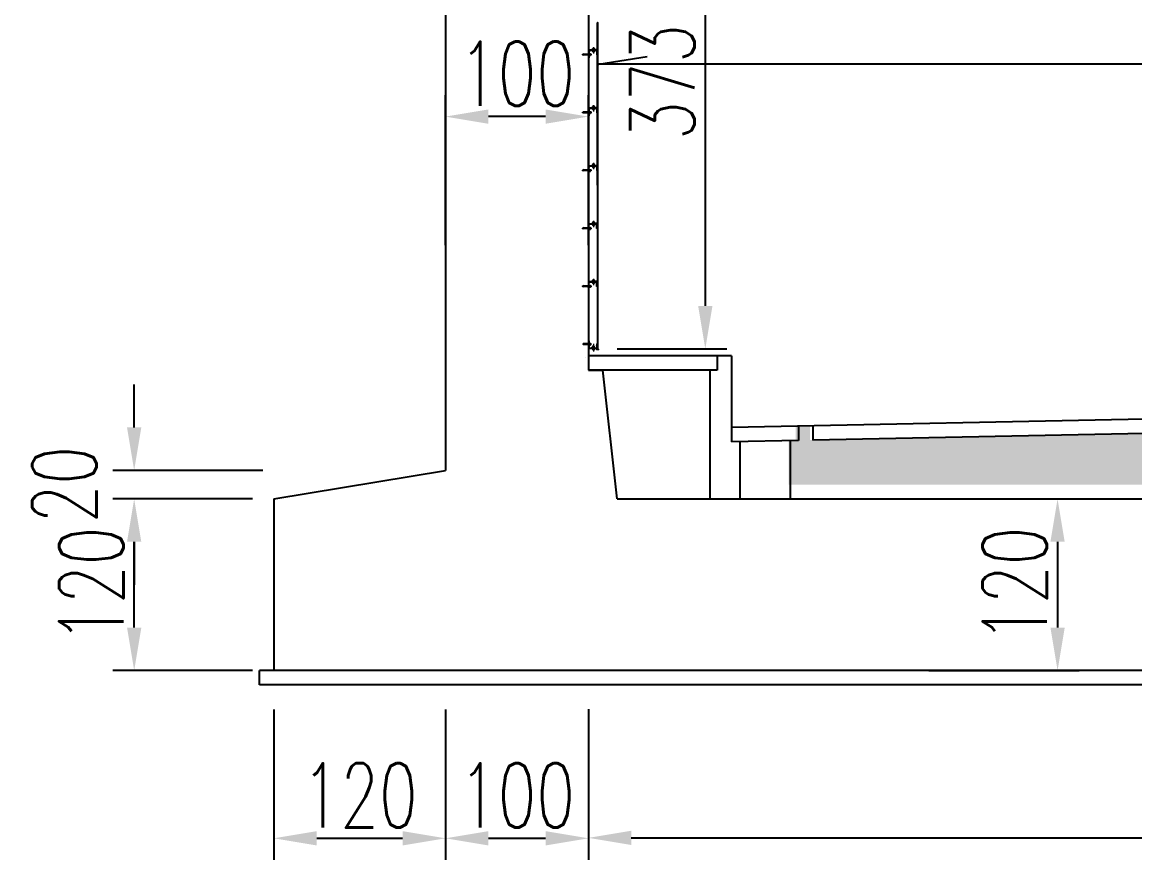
# Model space of a CAD drawing. Header units: millimetres. Extents: x -48690 to 48320, y -25312 to 3911.
# Drawn here: x -14815 to -14037, y -2188 to -1602 of the extents above; entities that cross this region are included whole.
import ezdxf

# ---------------------------------------------------------------- set-up
doc = ezdxf.new("R2010")
doc.units = ezdxf.units.MM
doc.header["$LTSCALE"] = 0.25
doc.header["$MEASUREMENT"] = 0
for name, color, linetype in [('DIM', 3, 'Continuous'), ('填充', 8, 'Continuous'), ('标注', 7, 'Continuous'), ('次轮廓线', 7, 'Continuous')]:
    doc.layers.add(name, color=color, linetype=linetype)
doc.layers.add('填充线', color=9, linetype='Continuous', lineweight=20)
doc.styles.get("Standard").update_dxf_attribs({"font": 'simplex1.shx', "width": 0.7, "bigfont": 'hztxt.shx'})
doc.dimstyles.new('150', dxfattribs={"dimscale": 15, "dimtxt": 3, "dimasz": 2, "dimexe": 1, "dimexo": 1, "dimgap": 0.5, "dimtad": 1, "dimdec": 1, "dimdsep": 46, "dimtxsty": 'Standard', "dimcen": 0.5, "dimadec": 0, "dimazin": 0, "dimtfac": 1, "dimtdec": 1, "dimtofl": 0, "dimtmove": 2, "dimatfit": 3, "dimfxl": 0, "dimtolj": 1, "dimtzin": 0, "dimarcsym": 0})

# ---------------------------------------------------------------- blocks, each defined once
blk = doc.blocks.new('*D21')
at = {"layer": 'Defpoints', "color": 0}
for p in [(-14518.8, -1915.68), (-14638.8, -2055.68), (-14518.8, -2173.02)]:
    blk.add_point(p, dxfattribs=at)
at = {"layer": '标注', "color": 0, "lineweight": -2}
for p, q in [((-14638.8, -2083.02), (-14638.8, -2188.02)), ((-14518.8, -2083.02), (-14518.8, -2188.02)), ((-14608.8, -2173.02), (-14548.8, -2173.02))]:
    blk.add_line(p, q, dxfattribs=at)
at = {"layer": '标注', "color": 0}
for points in [[(-14608.8, -2168.02), (-14608.8, -2178.02), (-14638.8, -2173.02)], [(-14548.8, -2168.02), (-14548.8, -2178.02), (-14518.8, -2173.02)]]:
    blk.add_solid(points, dxfattribs=at)
at = {"layer": '标注', "color": 0, "insert": (-14578.8, -2143.02), "char_height": 45, "attachment_point": 5}
blk.add_mtext('\\A1;120', dxfattribs=at)
blk = doc.blocks.new('*D22')
at = {"layer": 'Defpoints', "color": 0}
for p in [(-14418.8, -1845.68), (-14518.8, -1915.68), (-14418.8, -2173.02)]:
    blk.add_point(p, dxfattribs=at)
at = {"layer": '标注', "color": 0, "lineweight": -2}
for p, q in [((-14518.8, -2083.02), (-14518.8, -2188.02)), ((-14418.8, -2083.02), (-14418.8, -2188.02)), ((-14488.8, -2173.02), (-14448.8, -2173.02))]:
    blk.add_line(p, q, dxfattribs=at)
at = {"layer": '标注', "color": 0}
for points in [[(-14488.8, -2168.02), (-14488.8, -2178.02), (-14518.8, -2173.02)], [(-14448.8, -2168.02), (-14448.8, -2178.02), (-14418.8, -2173.02)]]:
    blk.add_solid(points, dxfattribs=at)
at = {"layer": '标注', "color": 0, "insert": (-14468.8, -2143.02), "char_height": 45, "attachment_point": 5}
blk.add_mtext('\\A1;100', dxfattribs=at)
blk = doc.blocks.new('*D23')
at = {"layer": 'Defpoints', "color": 0}
for p in [(-14418.8, -1855.68), (-13143.8, -1935.38), (-13143.8, -2172.72)]:
    blk.add_point(p, dxfattribs=at)
at = {"layer": '次轮廓线', "color": 0, "lineweight": -2}
for p, q in [((-14418.8, -2082.72), (-14418.8, -2187.72)), ((-13143.8, -2082.72), (-13143.8, -2187.72)), ((-14388.8, -2172.72), (-13173.8, -2172.72))]:
    blk.add_line(p, q, dxfattribs=at)
at = {"layer": '次轮廓线', "color": 0}
for points in [[(-14388.8, -2167.72), (-14388.8, -2177.72), (-14418.8, -2172.72)], [(-13173.8, -2167.72), (-13173.8, -2177.72), (-13143.8, -2172.72)]]:
    blk.add_solid(points, dxfattribs=at)
at = {"layer": '次轮廓线', "color": 0, "insert": (-13781.3, -2142.72), "char_height": 45, "attachment_point": 5}
blk.add_mtext('\\A1;1275', dxfattribs=at)
blk = doc.blocks.new('*D27')
at = {"layer": 'Defpoints', "color": 0}
for p in [(-14736.52, -1935.68), (-14638.8, -1935.68), (-14638.8, -2055.68)]:
    blk.add_point(p, dxfattribs=at)
at = {"layer": '标注', "color": 0, "lineweight": -2}
for p, q in [((-14653.8, -1935.68), (-14751.52, -1935.68)), ((-14736.52, -2025.68), (-14736.52, -1965.68)), ((-14653.8, -2055.68), (-14751.52, -2055.68))]:
    blk.add_line(p, q, dxfattribs=at)
at = {"layer": '标注', "color": 0}
for points in [[(-14741.52, -1965.68), (-14731.52, -1965.68), (-14736.52, -1935.68)], [(-14741.52, -2025.68), (-14731.52, -2025.68), (-14736.52, -2055.68)]]:
    blk.add_solid(points, dxfattribs=at)
at = {"layer": '标注', "color": 0, "insert": (-14766.52, -1995.68), "char_height": 45, "attachment_point": 5, "rotation": 90}
blk.add_mtext('\\A1;120', dxfattribs=at)
blk = doc.blocks.new('*D28')
at = {"layer": 'Defpoints', "color": 0}
for p in [(-14736.52, -1915.68), (-14518.8, -1915.68), (-14638.8, -1935.68)]:
    blk.add_point(p, dxfattribs=at)
at = {"layer": '标注', "color": 0, "lineweight": -2}
for p, q in [((-14736.52, -1885.68), (-14736.52, -1855.68)), ((-14646.52, -1915.68), (-14751.52, -1915.68)), ((-14653.8, -1935.68), (-14751.52, -1935.68)), ((-14736.52, -1965.68), (-14736.52, -1995.68))]:
    blk.add_line(p, q, dxfattribs=at)
at = {"layer": '标注', "color": 0}
for points in [[(-14741.52, -1885.68), (-14731.52, -1885.68), (-14736.52, -1915.68)], [(-14741.52, -1965.68), (-14731.52, -1965.68), (-14736.52, -1935.68)]]:
    blk.add_solid(points, dxfattribs=at)
at = {"layer": '标注', "color": 0, "insert": (-14785.27, -1925.68), "char_height": 45, "attachment_point": 5, "rotation": 90}
blk.add_mtext('\\A1;20', dxfattribs=at)
blk = doc.blocks.new('*D29')
at = {"color": 0, "lineweight": -2}
for p, q in [((-14180.66, -1935.68), (-14075.66, -1935.68)), ((-14090.66, -1965.68), (-14090.66, -2025.68)), ((-14180.66, -2055.68), (-14075.66, -2055.68))]:
    blk.add_line(p, q, dxfattribs=at)
at = {"color": 0}
for points in [[(-14095.66, -1965.68), (-14085.66, -1965.68), (-14090.66, -1935.68)], [(-14095.66, -2025.68), (-14085.66, -2025.68), (-14090.66, -2055.68)]]:
    blk.add_solid(points, dxfattribs=at)
at = {"layer": 'Defpoints', "color": 0}
for p in [(-14378.45, -1935.68), (-14648.8, -2055.68), (-14090.66, -2055.68)]:
    blk.add_point(p, dxfattribs=at)
at = {"color": 0, "insert": (-14120.66, -1995.68), "char_height": 45, "attachment_point": 5, "rotation": 90}
blk.add_mtext('\\A1;120', dxfattribs=at)
blk = doc.blocks.new('*D32')
at = {"color": 0, "lineweight": -2}
for p, q in [((-14518.8, -1758.29), (-14518.8, -1653.29)), ((-14418.8, -1758.29), (-14418.8, -1653.29)), ((-14448.8, -1668.29), (-14488.8, -1668.29))]:
    blk.add_line(p, q, dxfattribs=at)
at = {"color": 0}
for points in [[(-14488.8, -1663.29), (-14488.8, -1673.29), (-14518.8, -1668.29)], [(-14448.8, -1663.29), (-14448.8, -1673.29), (-14418.8, -1668.29)]]:
    blk.add_solid(points, dxfattribs=at)
at = {"layer": 'Defpoints', "color": 0}
for p in [(-14518.8, -1668.29), (-14418.8, -1835.68), (-14518.8, -1905.68)]:
    blk.add_point(p, dxfattribs=at)
at = {"color": 0, "insert": (-14468.8, -1638.29), "char_height": 45, "attachment_point": 5}
blk.add_mtext('\\A1;100', dxfattribs=at)
blk = doc.blocks.new('A$C34480033')
at = {"linetype": 'Continuous'}
h = blk.add_hatch(dxfattribs=at)
h.set_pattern_fill('ANSI31', color=1, scale=15, style=0)
h.set_pattern_definition([(45, (-207.7575, -198.1272), (-1.325825, 1.325825), [])])
h.paths.add_polyline_path([(12.7, 15.9), (12.7, -20.1, 0.414214), (13.7, -21.1), (14.7, -21.1, 0.414214), (15.7, -20.1), (15.7, 17.9, 0.414214), (14.7, 18.9), (-23.3, 18.9, 0.414214), (-24.3, 17.9), (-24.3, 16.9, 0.414214), (-23.3, 15.9)])
for p, q in [((-24.3, 16.9), (-24.3, 17.9)), ((14.7, 18.9), (-23.3, 18.9)), ((12.7, 15.9), (-23.3, 15.9)), ((12.7, -20.1), (12.7, 15.9)), ((15.7, -20.1), (15.7, 17.9))]:
    blk.add_line(p, q, dxfattribs=at)
at = {"linetype": 'Continuous', "const_width": 0.3}
for points in [[(-23.3, 18.9, 0.414214), (-24.3, 17.9, 0.414214)], [(-24.3, 16.9, 0.414214), (-23.3, 15.9, 0.414214)], [(15.7, 17.9, 0.414214), (14.7, 18.9, 0.414214)], [(12.7, -20.1, 0.414214), (13.7, -21.1, 0.414214)], [(14.7, -21.1, 0.414214), (15.7, -20.1, 0.414214)]]:
    blk.add_lwpolyline(points, format="xyb", dxfattribs=at)
for points in [[(-24.3, 17.9), (-24.3, 16.9)], [(14.7, 18.9), (-23.3, 18.9)], [(-23.3, 15.9), (12.7, 15.9)], [(12.7, 15.9), (12.7, -20.1)], [(15.7, -20.1), (15.7, 17.9)], [(13.7, -21.1), (14.7, -21.1)]]:
    blk.add_lwpolyline(points, dxfattribs=at)
at = {"linetype": 'Continuous'}
for centre, start, end in [((-23.3, 17.9), 90, 180), ((-23.3, 16.9), 180, 270), ((14.7, 17.9), 0, 90)]:
    blk.add_arc(centre, 1, start, end, dxfattribs=at)
at = {"layer": 'Defpoints', "color": 0, "linetype": 'ByBlock'}
for p in [(-24.3, 16.9), (-23.3, 18.9), (-23.3, 15.9), (14.7, 18.9), (15.7, 17.9), (14.7, -21.1)]:
    blk.add_point(p, dxfattribs=at)
blk = doc.blocks.new('*D49')
at = {"color": 0, "lineweight": -2}
for p, q in [((-14383.7, -1457.68), (-14322.04, -1457.68)), ((-14337.04, -1487.68), (-14337.04, -1800.68)), ((-14398.7, -1830.68), (-14322.04, -1830.68))]:
    blk.add_line(p, q, dxfattribs=at)
at = {"color": 0}
for points in [[(-14342.04, -1487.68), (-14332.04, -1487.68), (-14337.04, -1457.68)], [(-14342.04, -1800.68), (-14332.04, -1800.68), (-14337.04, -1830.68)]]:
    blk.add_solid(points, dxfattribs=at)
at = {"layer": 'Defpoints', "color": 0}
for p in [(-14398.7, -1457.68), (-14413.7, -1830.68), (-14337.04, -1830.68)]:
    blk.add_point(p, dxfattribs=at)
at = {"color": 0, "insert": (-14367.04, -1644.18), "char_height": 45, "attachment_point": 5, "rotation": 90}
blk.add_mtext('\\A1;373', dxfattribs=at)

msp = doc.modelspace()

# ---------------------------------------------------------------- hatches: boundary and pattern name
for points in [[(-14412.55, -1716.48), (-14412.15, -1716.48), (-14412.1, -1602.6), (-14412.55, -1602.6)], [(-14412.56, -1830.96), (-14412.1, -1830.96), (-14412.1, -1717.15), (-14412.56, -1717.15)]]:
    msp.add_hatch(color=5).paths.add_polyline_path(points)
at = {"layer": '填充'}
h = msp.add_hatch(dxfattribs=at)
h.set_pattern_fill('AR-CONC', color=256, scale=5, style=0)
h.set_pattern_definition([(50, (-14526.673, 272.81), (35.863, -3.1376), [3.75, -41.25]), (355, (-14526.673, 272.81), (-6.93757, 37.6096), [3, -33]), (100.4514, (-14523.684, 272.548), (28.92547, 34.472), [3.187, -35.0571]), (46.1842, (-14526.673, 282.81), (53.36205, -8.27595), [5.625, -61.875]), (96.6356, (-14522.226, 282.12), (46.7331, 48.7059), [4.7805, -52.5856]), (351.1842, (-14526.673, 282.81), (46.7331, 48.7059), [4.5, -49.5]), (21, (-14521.673, 280.31), (29.84535, -20.13094), [3.75, -41.25]), (326, (-14521.673, 280.31), (12.16577, 36.2575), [3, -33]), (71.4514, (-14519.186, 278.63), (42.01113, 16.12652), [3.187, -35.0571]), (37.5, (-14526.673, 272.809), (0.60799, 16.64469), [0, -32.6, 0, -33.5, 0, -33.125]), (7.5, (-14526.673, 272.81), (13.15348, 19.72059), [0, -19.1, 0, -31.85, 0, -12.625]), (327.5, (-14537.823, 272.809), (26.69112, -1.127744), [0, -12.5, 0, -39, 0, -51.75]), (317.5, (-14542.823, 272.81), (29.1593, 5.00525), [0, -16.25, 0, -25.9, 0, -36.75])])
h.paths.add_polyline_path([(-13250.47, -1925.68), (-13128.8, -1889.18), (-13128.8, -1871.88), (-14263.8, -1894.58), (-14263.8, -1884.58), (-14273.8, -1884.78), (-14273.8, -1894.88), (-14278.8, -1894.98), (-14278.8, -1925.68)])
at = {"layer": '填充线', "ltscale": 5}
h = msp.add_hatch(dxfattribs=at)
h.set_pattern_fill('ANSI37', scale=0.046918, style=0)
h.set_pattern_definition([(45, (-18257.28561, -6353.16777), (-0.1053344507, 0.1053344507), []), (135, (-18257.28561, -6353.16777), (-0.1053344507, -0.1053344507), [])])
h.paths.add_polyline_path([(-14412.69, -1622.71), (-14412.46, -1622.71), (-14412.46, -1621.86), (-14412.69, -1621.86)])
h = msp.add_hatch(dxfattribs=at)
h.set_pattern_fill('ANSI37', scale=0.046918, style=0)
h.set_pattern_definition([(315, (-18257.28561, 3106.63093), (-0.1053344507, -0.1053344507), []), (225, (-18257.28561, 3106.63093), (-0.1053344507, 0.1053344507), [])])
h.paths.add_polyline_path([(-14412.69, -1624.68), (-14412.46, -1624.68), (-14412.46, -1623.83), (-14412.69, -1623.83)])
h = msp.add_hatch(dxfattribs=at)
h.set_pattern_fill('ANSI37', scale=0.046918, style=0)
h.set_pattern_definition([(45, (-18257.30646, -6393.67385), (-0.1053344507, 0.1053344507), []), (135, (-18257.30646, -6393.67385), (-0.1053344507, -0.1053344507), [])])
h.paths.add_polyline_path([(-14412.72, -1663.21), (-14412.48, -1663.21), (-14412.48, -1662.37), (-14412.72, -1662.37)])
h = msp.add_hatch(dxfattribs=at)
h.set_pattern_fill('ANSI37', scale=0.046918, style=0)
h.set_pattern_definition([(315, (-18257.30646, 3066.12485), (-0.1053344507, -0.1053344507), []), (225, (-18257.30646, 3066.12485), (-0.1053344507, 0.1053344507), [])])
h.paths.add_polyline_path([(-14412.72, -1665.18), (-14412.48, -1665.18), (-14412.48, -1664.34), (-14412.72, -1664.34)])
h = msp.add_hatch(dxfattribs=at)
h.set_pattern_fill('ANSI37', scale=0.046918, style=0)
h.set_pattern_definition([(45, (-18257.32731, -6434.17992), (-0.1053344507, 0.1053344507), []), (135, (-18257.32731, -6434.17992), (-0.1053344507, -0.1053344507), [])])
h.paths.add_polyline_path([(-14412.74, -1703.72), (-14412.5, -1703.72), (-14412.5, -1702.87), (-14412.74, -1702.87)])
h = msp.add_hatch(dxfattribs=at)
h.set_pattern_fill('ANSI37', scale=0.046918, style=0)
h.set_pattern_definition([(315, (-18257.32731, 3025.61877), (-0.1053344507, -0.1053344507), []), (225, (-18257.32731, 3025.61877), (-0.1053344507, 0.1053344507), [])])
h.paths.add_polyline_path([(-14412.74, -1705.69), (-14412.5, -1705.69), (-14412.5, -1704.84), (-14412.74, -1704.84)])
h = msp.add_hatch(dxfattribs=at)
h.set_pattern_fill('ANSI37', scale=0.046918, style=0)
h.set_pattern_definition([(45, (-18257.34816, -6474.686), (-0.1053344507, 0.1053344507), []), (135, (-18257.34816, -6474.686), (-0.1053344507, -0.1053344507), [])])
h.paths.add_polyline_path([(-14412.76, -1744.22), (-14412.52, -1744.22), (-14412.52, -1743.38), (-14412.76, -1743.38)])
h = msp.add_hatch(dxfattribs=at)
h.set_pattern_fill('ANSI37', scale=0.046918, style=0)
h.set_pattern_definition([(315, (-18257.34816, 2985.1127), (-0.1053344507, -0.1053344507), []), (225, (-18257.34816, 2985.1127), (-0.1053344507, 0.1053344507), [])])
h.paths.add_polyline_path([(-14412.76, -1746.19), (-14412.52, -1746.19), (-14412.52, -1745.35), (-14412.76, -1745.35)])
h = msp.add_hatch(dxfattribs=at)
h.set_pattern_fill('ANSI37', scale=0.046918, style=0)
h.set_pattern_definition([(45, (-18257.369, -6515.19208), (-0.1053344507, 0.1053344507), []), (135, (-18257.369, -6515.19208), (-0.1053344507, -0.1053344507), [])])
h.paths.add_polyline_path([(-14412.78, -1784.73), (-14412.54, -1784.73), (-14412.54, -1783.89), (-14412.78, -1783.89)])
h = msp.add_hatch(dxfattribs=at)
h.set_pattern_fill('ANSI37', scale=0.046918, style=0)
h.set_pattern_definition([(315, (-18257.369, 2944.60661), (-0.1053344507, -0.1053344507), []), (225, (-18257.369, 2944.60661), (-0.1053344507, 0.1053344507), [])])
h.paths.add_polyline_path([(-14412.78, -1786.7), (-14412.54, -1786.7), (-14412.54, -1785.86), (-14412.78, -1785.86)])
h = msp.add_hatch(dxfattribs=at)
h.set_pattern_fill('ANSI31', scale=1.407547, style=0)
h.set_pattern_definition([(45, (-14431.43697, -1849.10052), (-0.1244108, 0.1244108), [])])
edge = h.paths.add_edge_path()
edge.add_line((-14415.71, -1830.12), (-14415.71, -1829.83))
edge.add_line((-14415.71, -1829.83), (-14416.46, -1829.83))
edge.add_arc((-14416.46, -1829.93), 0.0938, 90, 180)
edge.add_line((-14416.55, -1829.93), (-14416.55, -1830.02))
edge.add_arc((-14416.46, -1830.02), 0.0938, 180, 270)
edge.add_line((-14416.46, -1830.12), (-14415.71, -1830.12))
edge = h.paths.add_edge_path()
edge.add_line((-14414.86, -1829.83), (-14414.86, -1830.12))
edge.add_line((-14414.86, -1830.12), (-14413.08, -1830.12))
edge.add_line((-14413.08, -1830.12), (-14413.08, -1831.15))
edge.add_arc((-14412.99, -1831.15), 0.0938, 180, 270)
edge.add_line((-14412.99, -1831.24), (-14411.91, -1831.24))
edge.add_arc((-14411.91, -1831.15), 0.0938, 270, 360)
edge.add_line((-14411.81, -1831.15), (-14411.81, -1830.4))
edge.add_arc((-14411.91, -1830.4), 0.0938, 0, 90)
edge.add_line((-14411.91, -1830.3), (-14412, -1830.3))
edge.add_arc((-14412, -1830.4), 0.0938, 90, 180)
edge.add_line((-14412.1, -1830.4), (-14412.1, -1830.96))
edge.add_line((-14412.1, -1830.96), (-14412.8, -1830.96))
edge.add_line((-14412.8, -1830.96), (-14412.8, -1827.58))
edge.add_arc((-14412.89, -1827.58), 0.0938, 0, 90)
edge.add_line((-14412.89, -1827.49), (-14412.99, -1827.49))
edge.add_arc((-14412.99, -1827.58), 0.0938, 90, 180)
edge.add_line((-14413.08, -1827.58), (-14413.08, -1829.83))
edge.add_line((-14413.08, -1829.83), (-14414.86, -1829.83))
h = msp.add_hatch(dxfattribs=at)
h.set_pattern_fill('ANSI37', scale=0.046918, style=0)
h.set_pattern_definition([(45, (-18257.38985, -6559.26395), (-0.1053344507, 0.1053344507), []), (135, (-18257.38985, -6559.26395), (-0.1053344507, -0.1053344507), [])])
h.paths.add_polyline_path([(-14412.8, -1828.8), (-14412.56, -1828.8), (-14412.56, -1827.96), (-14412.8, -1827.96)])

# ---------------------------------------------------------------- linework, layer by layer
at = {"color": 5}
for p, q in [((-14412.55, -1716.48), (-14412.55, -1602.6)), ((-14412.56, -1717.15), (-14412.56, -1830.96)), ((-14412.1, -1830.4), (-14412.1, -1718.36))]:
    msp.add_line(p, q, dxfattribs=at)
for p, q in [((-14648.8, -2065.68), (-14648.8, -2055.68)), ((-11438.8, -2065.68), (-14648.8, -2065.68))]:
    msp.add_line(p, q)
for points in [[(-14412.55, -1716.48), (-14412.15, -1716.48), (-14412.1, -1602.6), (-14412.55, -1602.6)], [(-14412.56, -1830.96), (-14412.1, -1830.96), (-14412.1, -1717.15), (-14412.56, -1717.15)]]:
    msp.add_lwpolyline(points, close=True, dxfattribs=at)
at = {"layer": 'DIM', "color": 7, "ltscale": 100}
for p, q in [((-14411.5, -1631.64), (-14377.74, -1626.18)), ((-13090.45, -1631.65), (-14412.11, -1631.64))]:
    msp.add_line(p, q, dxfattribs=at)
at = {"layer": '填充线', "color": 7, "ltscale": 5}
for p, q in [((-14416.55, -1624.91), (-14422.86, -1624.91)), ((-14422.41, -1625.48), (-14422.41, -1624.34)), ((-14419.32, -1624.51), (-14422.41, -1624.34)), ((-14420.38, -1624.55), (-14422.41, -1624.46)), ((-14420.38, -1625.27), (-14422.41, -1625.36)), ((-14419.32, -1625.31), (-14422.41, -1625.48)), ((-14420.38, -1624.55), (-14420.38, -1624.45)), ((-14420.38, -1625.27), (-14420.38, -1625.37)), ((-14419.32, -1624.51), (-14419.32, -1625.31)), ((-14416.94, -1624.51), (-14419.32, -1624.51)), ((-14419.32, -1624.59), (-14418.14, -1624.59)), ((-14419.32, -1625.23), (-14418.14, -1625.23)), ((-14416.94, -1625.31), (-14419.32, -1625.31)), ((-14418.7, -1627.3), (-14418.7, -1621.67)), ((-14413.07, -1621.67), (-14418.7, -1621.67)), ((-14418.14, -1623.55), (-14418.7, -1623.55)), ((-14418.14, -1626.27), (-14418.7, -1626.27)), ((-14418.14, -1627.3), (-14418.14, -1622.8)), ((-14418.14, -1625.87), (-14418.14, -1623.95)), ((-14418.14, -1623.95), (-14418.02, -1623.95)), ((-14418.14, -1625.87), (-14418.02, -1625.87)), ((-14418.02, -1625.87), (-14418.02, -1623.95)), ((-14418.02, -1624.19), (-14417.9, -1624.19)), ((-14418.02, -1625.63), (-14417.9, -1625.63)), ((-14417.9, -1625.63), (-14417.9, -1624.19)), ((-14417.79, -1624.19), (-14417.36, -1624.19)), ((-14417.36, -1624.56), (-14417.79, -1624.56)), ((-14417.79, -1625.26), (-14417.36, -1625.26)), ((-14417.79, -1625.63), (-14417.36, -1625.63)), ((-14413.07, -1622.24), (-14417.57, -1622.24)), ((-14417.36, -1625.26), (-14417.25, -1625.45)), ((-14417.36, -1625.63), (-14417.25, -1625.45)), ((-14417.25, -1625.45), (-14417.25, -1624.37)), ((-14417.25, -1624.59), (-14416.78, -1624.59)), ((-14416.94, -1624.51), (-14416.94, -1625.31)), ((-14416.94, -1624.51), (-14416.79, -1624.58)), ((-14416.94, -1625.31), (-14416.79, -1625.24)), ((-14416.82, -1622.24), (-14416.82, -1621.67)), ((-14416.79, -1624.58), (-14416.79, -1625.24)), ((-14416.14, -1621.27), (-14414.22, -1621.27)), ((-14416.14, -1621.39), (-14416.14, -1621.27)), ((-14415.9, -1620.73), (-14415.72, -1620.63)), ((-14415.9, -1621.16), (-14415.9, -1620.73)), ((-14415.9, -1621.27), (-14414.46, -1621.27)), ((-14415.9, -1621.27), (-14415.9, -1621.27)), ((-14415.9, -1622.34), (-14415.9, -1622.78)), ((-14415.9, -1622.78), (-14415.72, -1622.88)), ((-14415.72, -1620.63), (-14414.65, -1620.63)), ((-14415.53, -1620.73), (-14415.72, -1620.63)), ((-14415.53, -1622.78), (-14415.72, -1622.88)), ((-14415.72, -1622.88), (-14414.65, -1622.88)), ((-14415.58, -1620.32), (-14415.51, -1620.17)), ((-14414.78, -1620.32), (-14415.58, -1620.32)), ((-14415.58, -1620.32), (-14415.58, -1620.63)), ((-14415.53, -1621.16), (-14415.53, -1620.73)), ((-14415.53, -1622.34), (-14415.53, -1622.78)), ((-14414.86, -1620.17), (-14415.51, -1620.17)), ((-14415.51, -1620.63), (-14415.51, -1620.32)), ((-14415.18, -1619.71), (-14415.18, -1624.11)), ((-14414.78, -1620.32), (-14414.86, -1620.17)), ((-14414.86, -1620.63), (-14414.86, -1620.32)), ((-14414.83, -1620.73), (-14414.83, -1621.16)), ((-14414.83, -1622.78), (-14414.83, -1622.34)), ((-14414.78, -1620.32), (-14414.78, -1620.63)), ((-14414.46, -1621.16), (-14414.46, -1620.73)), ((-14414.46, -1621.27), (-14414.46, -1621.27)), ((-14414.46, -1622.34), (-14414.46, -1622.78)), ((-14414.22, -1621.39), (-14414.22, -1621.27)), ((-14413.82, -1622.24), (-14413.82, -1621.67)), ((-14413.07, -1622.24), (-14413.07, -1621.67)), ((-14418.14, -1627.3), (-14418.7, -1627.3)), ((-14422.43, -1665.99), (-14422.43, -1664.84)), ((-14419.34, -1665.02), (-14422.43, -1664.84)), ((-14420.4, -1665.06), (-14422.43, -1664.96)), ((-14420.4, -1665.06), (-14420.4, -1664.96)), ((-14419.34, -1665.02), (-14419.34, -1665.82)), ((-14416.96, -1665.02), (-14419.34, -1665.02)), ((-14419.34, -1665.1), (-14418.16, -1665.1)), ((-14418.72, -1667.81), (-14418.72, -1662.18)), ((-14413.09, -1662.18), (-14418.72, -1662.18)), ((-14418.16, -1664.06), (-14418.72, -1664.06)), ((-14418.16, -1667.81), (-14418.16, -1663.31)), ((-14418.16, -1666.38), (-14418.16, -1664.45)), ((-14418.16, -1664.45), (-14418.04, -1664.45)), ((-14418.04, -1666.38), (-14418.04, -1664.45)), ((-14418.04, -1664.7), (-14417.92, -1664.7)), ((-14417.92, -1666.14), (-14417.92, -1664.7)), ((-14417.81, -1664.7), (-14417.38, -1664.7)), ((-14417.38, -1665.07), (-14417.81, -1665.07)), ((-14413.09, -1662.74), (-14417.6, -1662.74)), ((-14417.27, -1665.95), (-14417.27, -1664.88)), ((-14417.27, -1665.1), (-14416.8, -1665.1)), ((-14416.96, -1665.02), (-14416.96, -1665.82)), ((-14416.96, -1665.02), (-14416.81, -1665.09)), ((-14416.84, -1662.74), (-14416.84, -1662.18)), ((-14416.81, -1665.09), (-14416.81, -1665.74)), ((-14416.16, -1661.78), (-14414.24, -1661.78)), ((-14416.16, -1661.9), (-14416.16, -1661.78)), ((-14415.92, -1661.24), (-14415.74, -1661.13)), ((-14415.92, -1661.67), (-14415.92, -1661.24)), ((-14415.92, -1661.78), (-14414.48, -1661.78)), ((-14415.92, -1661.78), (-14415.92, -1661.78)), ((-14415.92, -1662.85), (-14415.92, -1663.28)), ((-14415.92, -1663.28), (-14415.74, -1663.39)), ((-14415.74, -1661.13), (-14414.67, -1661.13)), ((-14415.55, -1661.24), (-14415.74, -1661.13)), ((-14415.55, -1663.28), (-14415.74, -1663.39)), ((-14415.74, -1663.39), (-14414.67, -1663.39)), ((-14415.6, -1660.82), (-14415.53, -1660.67)), ((-14414.8, -1660.82), (-14415.6, -1660.82)), ((-14415.6, -1660.82), (-14415.6, -1661.13)), ((-14415.55, -1661.67), (-14415.55, -1661.24)), ((-14415.55, -1662.85), (-14415.55, -1663.28)), ((-14414.88, -1660.67), (-14415.53, -1660.67)), ((-14415.53, -1661.13), (-14415.53, -1660.82)), ((-14415.2, -1660.21), (-14415.2, -1664.62)), ((-14414.8, -1660.82), (-14414.88, -1660.67)), ((-14414.88, -1661.13), (-14414.88, -1660.82)), ((-14414.85, -1661.24), (-14414.85, -1661.67)), ((-14414.85, -1663.28), (-14414.85, -1662.85)), ((-14414.8, -1660.82), (-14414.8, -1661.13)), ((-14414.48, -1661.67), (-14414.48, -1661.24)), ((-14414.48, -1661.78), (-14414.48, -1661.78)), ((-14414.48, -1662.85), (-14414.48, -1663.28)), ((-14414.24, -1661.9), (-14414.24, -1661.78)), ((-14413.84, -1662.74), (-14413.84, -1662.18)), ((-14413.09, -1662.74), (-14413.09, -1662.18)), ((-14416.57, -1665.42), (-14422.88, -1665.42)), ((-14420.4, -1665.77), (-14422.43, -1665.87)), ((-14419.34, -1665.82), (-14422.43, -1665.99)), ((-14420.4, -1665.77), (-14420.4, -1665.88)), ((-14419.34, -1665.74), (-14418.16, -1665.74)), ((-14416.96, -1665.82), (-14419.34, -1665.82)), ((-14418.16, -1666.78), (-14418.72, -1666.78)), ((-14418.16, -1667.81), (-14418.72, -1667.81)), ((-14418.16, -1666.38), (-14418.04, -1666.38)), ((-14418.04, -1666.14), (-14417.92, -1666.14)), ((-14417.81, -1665.77), (-14417.38, -1665.77)), ((-14417.81, -1666.14), (-14417.38, -1666.14)), ((-14417.38, -1665.77), (-14417.27, -1665.95)), ((-14417.38, -1666.14), (-14417.27, -1665.95)), ((-14416.96, -1665.82), (-14416.81, -1665.74)), ((-14418.74, -1708.32), (-14418.74, -1702.69)), ((-14413.11, -1702.69), (-14418.74, -1702.69)), ((-14418.18, -1708.32), (-14418.18, -1703.81)), ((-14413.11, -1703.25), (-14417.62, -1703.25)), ((-14416.87, -1703.25), (-14416.87, -1702.69)), ((-14416.19, -1702.28), (-14414.26, -1702.28)), ((-14416.19, -1702.4), (-14416.19, -1702.28)), ((-14415.94, -1701.74), (-14415.76, -1701.64)), ((-14415.94, -1702.18), (-14415.94, -1701.74)), ((-14415.94, -1702.28), (-14414.5, -1702.28)), ((-14415.94, -1702.28), (-14415.94, -1702.28)), ((-14415.94, -1703.36), (-14415.94, -1703.79)), ((-14415.94, -1703.79), (-14415.76, -1703.89)), ((-14415.76, -1701.64), (-14414.69, -1701.64)), ((-14415.57, -1701.74), (-14415.76, -1701.64)), ((-14415.57, -1703.79), (-14415.76, -1703.89)), ((-14415.76, -1703.89), (-14414.69, -1703.89)), ((-14415.62, -1701.33), (-14415.55, -1701.18)), ((-14414.82, -1701.33), (-14415.62, -1701.33)), ((-14415.62, -1701.33), (-14415.62, -1701.64)), ((-14415.57, -1702.18), (-14415.57, -1701.74)), ((-14415.57, -1703.36), (-14415.57, -1703.79)), ((-14414.9, -1701.18), (-14415.55, -1701.18)), ((-14415.55, -1701.64), (-14415.55, -1701.33)), ((-14415.22, -1700.72), (-14415.22, -1705.13)), ((-14414.82, -1701.33), (-14414.9, -1701.18)), ((-14414.9, -1701.64), (-14414.9, -1701.33)), ((-14414.87, -1701.74), (-14414.87, -1702.18)), ((-14414.87, -1703.79), (-14414.87, -1703.36)), ((-14414.82, -1701.33), (-14414.82, -1701.64)), ((-14414.5, -1702.18), (-14414.5, -1701.74)), ((-14414.5, -1702.28), (-14414.5, -1702.28)), ((-14414.5, -1703.36), (-14414.5, -1703.79)), ((-14414.26, -1702.4), (-14414.26, -1702.28)), ((-14413.86, -1703.25), (-14413.86, -1702.69)), ((-14413.11, -1703.25), (-14413.11, -1702.69)), ((-14416.59, -1705.92), (-14422.9, -1705.92)), ((-14422.46, -1706.5), (-14422.46, -1705.35)), ((-14419.36, -1705.52), (-14422.46, -1705.35)), ((-14420.42, -1705.57), (-14422.46, -1705.47)), ((-14420.42, -1706.28), (-14422.46, -1706.38)), ((-14419.36, -1706.32), (-14422.46, -1706.5)), ((-14420.42, -1705.57), (-14420.42, -1705.46)), ((-14420.42, -1706.28), (-14420.42, -1706.38)), ((-14419.36, -1705.52), (-14419.36, -1706.32)), ((-14416.99, -1705.52), (-14419.36, -1705.52)), ((-14419.36, -1705.6), (-14418.18, -1705.6)), ((-14419.36, -1706.24), (-14418.18, -1706.24)), ((-14416.99, -1706.32), (-14419.36, -1706.32)), ((-14418.18, -1704.56), (-14418.74, -1704.56)), ((-14418.18, -1707.28), (-14418.74, -1707.28)), ((-14418.18, -1708.32), (-14418.74, -1708.32)), ((-14418.18, -1706.88), (-14418.18, -1704.96)), ((-14418.18, -1704.96), (-14418.06, -1704.96)), ((-14418.18, -1706.88), (-14418.06, -1706.88)), ((-14418.06, -1706.88), (-14418.06, -1704.96)), ((-14418.06, -1705.2), (-14417.94, -1705.2)), ((-14418.06, -1706.64), (-14417.94, -1706.64)), ((-14417.94, -1706.64), (-14417.94, -1705.2)), ((-14417.83, -1705.2), (-14417.4, -1705.2)), ((-14417.4, -1705.57), (-14417.83, -1705.57)), ((-14417.83, -1706.27), (-14417.4, -1706.27)), ((-14417.83, -1706.64), (-14417.4, -1706.64)), ((-14417.4, -1706.27), (-14417.29, -1706.46)), ((-14417.4, -1706.64), (-14417.29, -1706.46)), ((-14417.29, -1706.46), (-14417.29, -1705.39)), ((-14417.29, -1705.6), (-14416.82, -1705.6)), ((-14416.99, -1705.52), (-14416.99, -1706.32)), ((-14416.99, -1705.52), (-14416.83, -1705.6)), ((-14416.99, -1706.32), (-14416.83, -1706.25)), ((-14416.83, -1705.6), (-14416.83, -1706.25)), ((-14416.21, -1742.79), (-14414.28, -1742.79)), ((-14416.21, -1742.91), (-14416.21, -1742.79)), ((-14415.97, -1742.25), (-14415.78, -1742.14)), ((-14415.97, -1742.68), (-14415.97, -1742.25)), ((-14415.97, -1742.79), (-14414.52, -1742.79)), ((-14415.97, -1742.79), (-14415.97, -1742.79)), ((-14415.78, -1742.14), (-14414.71, -1742.14)), ((-14415.6, -1742.25), (-14415.78, -1742.14)), ((-14415.65, -1741.84), (-14415.57, -1741.69)), ((-14414.84, -1741.84), (-14415.65, -1741.84)), ((-14415.65, -1741.84), (-14415.65, -1742.14)), ((-14415.6, -1742.68), (-14415.6, -1742.25)), ((-14414.92, -1741.69), (-14415.57, -1741.69)), ((-14415.57, -1742.14), (-14415.57, -1741.84)), ((-14415.24, -1741.23), (-14415.24, -1745.63)), ((-14414.84, -1741.84), (-14414.92, -1741.69)), ((-14414.92, -1742.14), (-14414.92, -1741.84)), ((-14414.89, -1742.25), (-14414.89, -1742.68)), ((-14414.84, -1741.84), (-14414.84, -1742.14)), ((-14414.52, -1742.68), (-14414.52, -1742.25)), ((-14414.52, -1742.79), (-14414.52, -1742.79)), ((-14414.28, -1742.91), (-14414.28, -1742.79)), ((-14416.61, -1746.43), (-14422.92, -1746.43)), ((-14422.48, -1747), (-14422.48, -1745.86)), ((-14419.38, -1746.03), (-14422.48, -1745.86)), ((-14420.44, -1746.07), (-14422.48, -1745.98)), ((-14420.44, -1746.79), (-14422.48, -1746.88)), ((-14419.38, -1746.83), (-14422.48, -1747)), ((-14420.44, -1746.07), (-14420.44, -1745.97)), ((-14420.44, -1746.79), (-14420.44, -1746.89)), ((-14419.38, -1746.03), (-14419.38, -1746.83)), ((-14417.01, -1746.03), (-14419.38, -1746.03)), ((-14419.38, -1746.11), (-14418.2, -1746.11)), ((-14419.38, -1746.75), (-14418.2, -1746.75)), ((-14417.01, -1746.83), (-14419.38, -1746.83)), ((-14418.76, -1748.82), (-14418.76, -1743.19)), ((-14413.13, -1743.19), (-14418.76, -1743.19)), ((-14418.2, -1745.07), (-14418.76, -1745.07)), ((-14418.2, -1747.79), (-14418.76, -1747.79)), ((-14418.2, -1748.82), (-14418.76, -1748.82)), ((-14418.2, -1748.82), (-14418.2, -1744.32)), ((-14418.2, -1747.39), (-14418.2, -1745.47)), ((-14418.2, -1745.47), (-14418.08, -1745.47)), ((-14418.2, -1747.39), (-14418.08, -1747.39)), ((-14418.08, -1747.39), (-14418.08, -1745.47)), ((-14418.08, -1745.71), (-14417.96, -1745.71)), ((-14418.08, -1747.15), (-14417.96, -1747.15)), ((-14417.96, -1747.15), (-14417.96, -1745.71)), ((-14417.85, -1745.71), (-14417.42, -1745.71)), ((-14417.42, -1746.08), (-14417.85, -1746.08)), ((-14417.85, -1746.78), (-14417.42, -1746.78)), ((-14417.85, -1747.15), (-14417.42, -1747.15)), ((-14413.13, -1743.75), (-14417.64, -1743.75)), ((-14417.42, -1746.78), (-14417.31, -1746.97)), ((-14417.42, -1747.15), (-14417.31, -1746.97)), ((-14417.31, -1746.97), (-14417.31, -1745.89)), ((-14417.31, -1746.11), (-14416.85, -1746.11)), ((-14417.01, -1746.03), (-14417.01, -1746.83)), ((-14417.01, -1746.03), (-14416.86, -1746.1)), ((-14417.01, -1746.83), (-14416.86, -1746.75)), ((-14416.89, -1743.75), (-14416.89, -1743.19)), ((-14416.86, -1746.1), (-14416.86, -1746.75)), ((-14415.97, -1743.86), (-14415.97, -1744.29)), ((-14415.97, -1744.29), (-14415.78, -1744.4)), ((-14415.6, -1744.29), (-14415.78, -1744.4)), ((-14415.78, -1744.4), (-14414.71, -1744.4)), ((-14415.6, -1743.86), (-14415.6, -1744.29)), ((-14414.89, -1744.29), (-14414.89, -1743.86)), ((-14414.52, -1743.86), (-14414.52, -1744.29)), ((-14413.88, -1743.75), (-14413.88, -1743.19)), ((-14413.13, -1743.75), (-14413.13, -1743.19)), ((-14415.26, -1781.73), (-14415.26, -1786.14)), ((-14416.63, -1786.93), (-14422.94, -1786.93)), ((-14422.5, -1787.51), (-14422.5, -1786.36)), ((-14419.4, -1786.53), (-14422.5, -1786.36)), ((-14420.46, -1786.58), (-14422.5, -1786.48)), ((-14420.46, -1787.29), (-14422.5, -1787.39)), ((-14419.4, -1787.34), (-14422.5, -1787.51)), ((-14420.46, -1786.58), (-14420.46, -1786.47)), ((-14420.46, -1787.29), (-14420.46, -1787.39)), ((-14419.4, -1786.53), (-14419.4, -1787.34)), ((-14417.03, -1786.53), (-14419.4, -1786.53)), ((-14419.4, -1786.61), (-14418.22, -1786.61)), ((-14419.4, -1787.26), (-14418.22, -1787.26)), ((-14417.03, -1787.34), (-14419.4, -1787.34)), ((-14418.78, -1789.33), (-14418.78, -1783.7)), ((-14413.15, -1783.7), (-14418.78, -1783.7)), ((-14418.22, -1785.57), (-14418.78, -1785.57)), ((-14418.22, -1788.3), (-14418.78, -1788.3)), ((-14418.22, -1789.33), (-14418.78, -1789.33)), ((-14418.22, -1789.33), (-14418.22, -1784.82)), ((-14418.22, -1787.9), (-14418.22, -1785.97)), ((-14418.22, -1785.97), (-14418.1, -1785.97)), ((-14418.22, -1787.9), (-14418.1, -1787.9)), ((-14418.1, -1787.9), (-14418.1, -1785.97)), ((-14418.1, -1786.21), (-14417.98, -1786.21)), ((-14418.1, -1787.66), (-14417.98, -1787.66)), ((-14417.98, -1787.66), (-14417.98, -1786.21)), ((-14417.87, -1786.21), (-14417.44, -1786.21)), ((-14417.44, -1786.58), (-14417.87, -1786.58)), ((-14417.87, -1787.29), (-14417.44, -1787.29)), ((-14417.87, -1787.66), (-14417.44, -1787.66)), ((-14413.15, -1784.26), (-14417.66, -1784.26)), ((-14417.44, -1787.29), (-14417.33, -1787.47)), ((-14417.44, -1787.66), (-14417.33, -1787.47)), ((-14417.33, -1787.47), (-14417.33, -1786.4)), ((-14417.33, -1786.61), (-14416.87, -1786.61)), ((-14417.03, -1786.53), (-14417.03, -1787.34)), ((-14417.03, -1786.53), (-14416.88, -1786.61)), ((-14417.03, -1787.34), (-14416.88, -1787.26)), ((-14416.91, -1784.26), (-14416.91, -1783.7)), ((-14416.88, -1786.61), (-14416.88, -1787.26)), ((-14416.23, -1783.3), (-14414.3, -1783.3)), ((-14416.23, -1783.42), (-14416.23, -1783.3)), ((-14415.99, -1782.76), (-14415.8, -1782.65)), ((-14415.99, -1783.19), (-14415.99, -1782.76)), ((-14415.99, -1783.3), (-14414.54, -1783.3)), ((-14415.99, -1783.3), (-14415.99, -1783.3)), ((-14415.99, -1784.37), (-14415.99, -1784.8)), ((-14415.99, -1784.8), (-14415.8, -1784.91)), ((-14415.8, -1782.65), (-14414.73, -1782.65)), ((-14415.62, -1782.76), (-14415.8, -1782.65)), ((-14415.62, -1784.8), (-14415.8, -1784.91)), ((-14415.8, -1784.91), (-14414.73, -1784.91)), ((-14415.67, -1782.34), (-14415.59, -1782.19)), ((-14414.86, -1782.34), (-14415.67, -1782.34)), ((-14415.67, -1782.34), (-14415.67, -1782.65)), ((-14415.62, -1783.19), (-14415.62, -1782.76)), ((-14415.62, -1784.37), (-14415.62, -1784.8)), ((-14414.94, -1782.19), (-14415.59, -1782.19)), ((-14415.59, -1782.65), (-14415.59, -1782.34)), ((-14414.86, -1782.34), (-14414.94, -1782.19)), ((-14414.94, -1782.65), (-14414.94, -1782.34)), ((-14414.91, -1782.76), (-14414.91, -1783.19)), ((-14414.91, -1784.8), (-14414.91, -1784.37)), ((-14414.86, -1782.34), (-14414.86, -1782.65)), ((-14414.54, -1783.19), (-14414.54, -1782.76)), ((-14414.54, -1783.3), (-14414.54, -1783.3)), ((-14414.54, -1784.37), (-14414.54, -1784.8)), ((-14414.3, -1783.42), (-14414.3, -1783.3)), ((-14413.9, -1784.26), (-14413.9, -1783.7)), ((-14413.15, -1784.26), (-14413.15, -1783.7)), ((-14416.65, -1827.44), (-14422.96, -1827.44)), ((-14419.43, -1827.04), (-14422.52, -1826.87)), ((-14422.52, -1826.87), (-14422.52, -1828.01)), ((-14420.48, -1827.08), (-14422.52, -1826.99)), ((-14420.48, -1827.8), (-14422.52, -1827.89)), ((-14419.43, -1827.84), (-14422.52, -1828.01)), ((-14420.48, -1827.08), (-14420.48, -1826.98)), ((-14420.48, -1827.8), (-14420.48, -1827.9)), ((-14417.05, -1827.04), (-14419.43, -1827.04)), ((-14419.43, -1827.84), (-14419.43, -1827.04)), ((-14419.43, -1827.12), (-14418.24, -1827.12)), ((-14419.43, -1827.76), (-14418.24, -1827.76)), ((-14417.05, -1827.84), (-14419.43, -1827.84)), ((-14418.24, -1825.05), (-14418.8, -1825.05)), ((-14418.8, -1825.05), (-14418.8, -1830.68)), ((-14418.24, -1826.08), (-14418.8, -1826.08)), ((-14418.24, -1825.05), (-14418.24, -1829.55)), ((-14418.24, -1826.48), (-14418.12, -1826.48)), ((-14418.24, -1826.48), (-14418.24, -1828.4)), ((-14418.24, -1828.4), (-14418.12, -1828.4)), ((-14418.12, -1826.48), (-14418.12, -1828.4)), ((-14418.12, -1826.72), (-14418, -1826.72)), ((-14418.12, -1828.16), (-14418, -1828.16)), ((-14418, -1826.72), (-14418, -1828.16)), ((-14417.89, -1826.72), (-14417.46, -1826.72)), ((-14417.89, -1827.09), (-14417.46, -1827.09)), ((-14417.46, -1827.79), (-14417.89, -1827.79)), ((-14417.89, -1828.16), (-14417.46, -1828.16)), ((-14417.46, -1826.72), (-14417.35, -1826.9)), ((-14417.46, -1827.09), (-14417.35, -1826.9)), ((-14417.35, -1826.9), (-14417.35, -1827.98)), ((-14417.35, -1827.76), (-14416.89, -1827.76)), ((-14417.05, -1827.04), (-14416.9, -1827.11)), ((-14417.05, -1827.84), (-14417.05, -1827.04)), ((-14417.05, -1827.84), (-14416.9, -1827.77)), ((-14416.9, -1827.77), (-14416.9, -1827.11)), ((-14415.29, -1827.19), (-14415.29, -1832.56)), ((-14418.24, -1828.8), (-14418.8, -1828.8)), ((-14413.17, -1830.68), (-14418.8, -1830.68)), ((-14413.17, -1830.12), (-14417.68, -1830.12)), ((-14416.93, -1830.12), (-14416.93, -1830.68)), ((-14416.25, -1829.83), (-14416.25, -1829.71)), ((-14416.25, -1829.71), (-14414.32, -1829.71)), ((-14416.25, -1829.83), (-14414.32, -1829.83)), ((-14416.01, -1829.17), (-14415.82, -1829.07)), ((-14416.01, -1829.61), (-14416.01, -1829.17)), ((-14416.01, -1829.71), (-14416.01, -1829.71)), ((-14416.01, -1829.71), (-14414.56, -1829.71)), ((-14416.01, -1830.79), (-14416.01, -1831.22)), ((-14416.01, -1831.22), (-14415.82, -1831.32)), ((-14415.64, -1829.17), (-14415.82, -1829.07)), ((-14415.82, -1829.07), (-14414.75, -1829.07)), ((-14415.64, -1831.22), (-14415.82, -1831.32)), ((-14415.82, -1831.32), (-14414.75, -1831.32)), ((-14415.71, -1829.97), (-14414.86, -1829.97)), ((-14415.69, -1828.76), (-14415.61, -1828.61)), ((-14415.69, -1828.76), (-14415.69, -1829.07)), ((-14414.88, -1828.76), (-14415.69, -1828.76)), ((-14415.64, -1829.61), (-14415.64, -1829.17)), ((-14415.64, -1830.79), (-14415.64, -1831.22)), ((-14414.96, -1828.61), (-14415.61, -1828.61)), ((-14415.61, -1829.07), (-14415.61, -1828.76)), ((-14414.88, -1828.76), (-14414.96, -1828.61)), ((-14414.96, -1829.07), (-14414.96, -1828.76)), ((-14414.93, -1829.17), (-14414.93, -1829.61)), ((-14414.93, -1831.22), (-14414.93, -1830.79)), ((-14414.88, -1828.76), (-14414.88, -1829.07)), ((-14414.56, -1829.61), (-14414.56, -1829.17)), ((-14414.56, -1829.71), (-14414.56, -1829.71)), ((-14414.56, -1830.79), (-14414.56, -1831.22)), ((-14414.32, -1829.83), (-14414.32, -1829.71)), ((-14413.93, -1830.12), (-14413.93, -1830.68)), ((-14413.17, -1830.12), (-14413.17, -1830.68)), ((-14411.68, -1831.24), (-14411.67, -1831.24)), ((-14420.67, -1836.97), (-14420.67, -1836.97)), ((-14408.79, -1849.34), (-14408.79, -1849.34))]:
    msp.add_line(p, q, dxfattribs=at)
for points in [[(-14412.69, -1621.86), (-14412.46, -1621.86), (-14412.46, -1622.71), (-14412.69, -1622.71)], [(-14412.69, -1624.68), (-14412.46, -1624.68), (-14412.46, -1623.83), (-14412.69, -1623.83)], [(-14412.72, -1662.37), (-14412.48, -1662.37), (-14412.48, -1663.21), (-14412.72, -1663.21)], [(-14412.72, -1665.18), (-14412.48, -1665.18), (-14412.48, -1664.34), (-14412.72, -1664.34)], [(-14412.74, -1702.87), (-14412.5, -1702.87), (-14412.5, -1703.72), (-14412.74, -1703.72)], [(-14412.74, -1705.69), (-14412.5, -1705.69), (-14412.5, -1704.84), (-14412.74, -1704.84)], [(-14412.76, -1743.38), (-14412.52, -1743.38), (-14412.52, -1744.22), (-14412.76, -1744.22)], [(-14412.76, -1746.19), (-14412.52, -1746.19), (-14412.52, -1745.35), (-14412.76, -1745.35)], [(-14412.78, -1783.89), (-14412.54, -1783.89), (-14412.54, -1784.73), (-14412.78, -1784.73)], [(-14412.78, -1786.7), (-14412.54, -1786.7), (-14412.54, -1785.86), (-14412.78, -1785.86)], [(-14412.8, -1827.96), (-14412.56, -1827.96), (-14412.56, -1828.8), (-14412.8, -1828.8)]]:
    msp.add_lwpolyline(points, close=True, dxfattribs=at)
at = {"layer": '填充线', "color": 7, "ltscale": 5, "const_width": 0.0282}
for points in [[(-14413.08, -1827.58, -0.414214), (-14412.99, -1827.49, -0.414214)], [(-14412.89, -1827.49, -0.414214), (-14412.8, -1827.58, -0.414214)], [(-14416.55, -1829.93, -0.414214), (-14416.46, -1829.83, -0.414214)], [(-14416.46, -1830.12, -0.414214), (-14416.55, -1830.02, -0.414214)], [(-14412.99, -1831.24, -0.414214), (-14413.08, -1831.15, -0.414214)], [(-14412.1, -1830.4, -0.414214), (-14412, -1830.3)], [(-14411.91, -1830.3, -0.414214), (-14411.81, -1830.4)], [(-14411.81, -1831.15, -0.414214), (-14411.91, -1831.24, -0.414214)]]:
    msp.add_lwpolyline(points, format="xyb", dxfattribs=at)
for points in [[(-14413.08, -1827.58), (-14413.08, -1829.83)], [(-14412.89, -1827.49), (-14412.99, -1827.49)], [(-14412.8, -1830.96), (-14412.8, -1827.58)], [(-14416.55, -1829.93), (-14416.55, -1830.02)], [(-14413.08, -1829.83), (-14416.46, -1829.83)], [(-14416.46, -1830.12), (-14413.08, -1830.12)], [(-14415.71, -1829.83), (-14415.71, -1830.12)], [(-14414.86, -1829.83), (-14414.86, -1830.12)], [(-14413.08, -1830.12), (-14413.08, -1831.15)], [(-14412.99, -1831.24), (-14411.91, -1831.24)], [(-14412.1, -1830.96), (-14412.8, -1830.96)], [(-14412.1, -1830.4), (-14412.1, -1830.96)], [(-14411.91, -1830.3), (-14412, -1830.3)], [(-14411.81, -1831.15), (-14411.81, -1830.4)]]:
    msp.add_lwpolyline(points, dxfattribs=at)
at = {"layer": '填充线', "color": 7, "ltscale": 5}
for centre, radius, start, end in [((-14417.57, -1622.8), 0.563, 90, 180), ((-14417.68, -1624.37), 0.214, 119.99444, 240.00556), ((-14417.27, -1624.91), 0.63, 146.1437, 213.8563), ((-14417.68, -1625.45), 0.214, 119.99444, 240.00556), ((-14417.46, -1624.37), 0.214, 300.00793, 59.99207), ((-14417.88, -1624.91), 0.63, 326.14485, 33.85515), ((-14415.72, -1621.06), 0.214, 209.99444, 330.00556), ((-14415.72, -1622.45), 0.214, 29.99444, 150.00556), ((-14415.18, -1621.26), 0.63, 56.14485, 123.85515), ((-14415.18, -1620.64), 0.63, 236.1437, 303.8563), ((-14415.18, -1622.87), 0.63, 56.1437, 123.8563), ((-14415.18, -1622.25), 0.63, 236.14485, 303.85515), ((-14414.65, -1620.84), 0.214, 30.00793, 149.99207), ((-14414.65, -1621.06), 0.214, 209.99444, 330.00556), ((-14414.65, -1622.45), 0.214, 29.99444, 150.00556), ((-14414.65, -1622.67), 0.214, 210.00793, 329.99207), ((-14417.6, -1663.31), 0.563, 90, 180), ((-14417.7, -1664.88), 0.214, 119.99444, 240.00556), ((-14417.29, -1665.42), 0.63, 146.1437, 213.8563), ((-14417.48, -1664.88), 0.214, 300.00793, 59.99207), ((-14417.9, -1665.42), 0.63, 326.14485, 33.85515), ((-14415.74, -1661.56), 0.214, 209.99444, 330.00556), ((-14415.74, -1662.96), 0.214, 29.99444, 150.00556), ((-14415.2, -1661.76), 0.63, 56.14485, 123.85515), ((-14415.2, -1661.15), 0.63, 236.1437, 303.8563), ((-14415.2, -1663.37), 0.63, 56.1437, 123.8563), ((-14415.2, -1662.76), 0.63, 236.14485, 303.85515), ((-14414.67, -1661.35), 0.214, 30.00793, 149.99207), ((-14414.67, -1661.56), 0.214, 209.99444, 330.00556), ((-14414.67, -1662.96), 0.214, 29.99444, 150.00556), ((-14414.67, -1663.17), 0.214, 210.00793, 329.99207), ((-14417.7, -1665.95), 0.214, 119.99444, 240.00556), ((-14417.62, -1703.81), 0.563, 90, 180), ((-14415.76, -1702.07), 0.214, 209.99444, 330.00556), ((-14415.76, -1703.46), 0.214, 29.99444, 150.00556), ((-14415.22, -1702.27), 0.63, 56.14485, 123.85515), ((-14415.22, -1701.65), 0.63, 236.1437, 303.8563), ((-14415.22, -1703.88), 0.63, 56.1437, 123.8563), ((-14415.22, -1703.26), 0.63, 236.14485, 303.85515), ((-14414.69, -1701.85), 0.214, 30.00793, 149.99207), ((-14414.69, -1702.07), 0.214, 209.99444, 330.00556), ((-14414.69, -1703.46), 0.214, 29.99444, 150.00556), ((-14414.69, -1703.68), 0.214, 210.00793, 329.99207), ((-14417.72, -1705.39), 0.214, 119.99444, 240.00556), ((-14417.31, -1705.92), 0.63, 146.1437, 213.8563), ((-14417.72, -1706.46), 0.214, 119.99444, 240.00556), ((-14417.51, -1705.39), 0.214, 300.00793, 59.99207), ((-14417.92, -1705.92), 0.63, 326.14485, 33.85515), ((-14415.78, -1742.58), 0.214, 209.99444, 330.00556), ((-14415.24, -1742.77), 0.63, 56.14485, 123.85515), ((-14415.24, -1742.16), 0.63, 236.1437, 303.8563), ((-14414.71, -1742.36), 0.214, 30.00793, 149.99207), ((-14414.71, -1742.58), 0.214, 209.99444, 330.00556), ((-14417.64, -1744.32), 0.563, 90, 180), ((-14417.75, -1745.89), 0.214, 119.99444, 240.00556), ((-14417.33, -1746.43), 0.63, 146.1437, 213.8563), ((-14417.75, -1746.97), 0.214, 119.99444, 240.00556), ((-14417.53, -1745.89), 0.214, 300.00793, 59.99207), ((-14417.94, -1746.43), 0.63, 326.14485, 33.85515), ((-14415.78, -1743.97), 0.214, 29.99444, 150.00556), ((-14415.24, -1744.38), 0.63, 56.1437, 123.8563), ((-14415.24, -1743.77), 0.63, 236.14485, 303.85515), ((-14414.71, -1743.97), 0.214, 29.99444, 150.00556), ((-14414.71, -1744.19), 0.214, 210.00793, 329.99207), ((-14417.66, -1784.82), 0.563, 90, 180), ((-14417.77, -1786.4), 0.214, 119.99444, 240.00556), ((-14417.35, -1786.93), 0.63, 146.1437, 213.8563), ((-14417.77, -1787.47), 0.214, 119.99444, 240.00556), ((-14417.55, -1786.4), 0.214, 300.00793, 59.99207), ((-14417.96, -1786.93), 0.63, 326.14485, 33.85515), ((-14415.8, -1783.08), 0.214, 209.99444, 330.00556), ((-14415.8, -1784.47), 0.214, 29.99444, 150.00556), ((-14415.26, -1783.28), 0.63, 56.14485, 123.85515), ((-14415.26, -1782.67), 0.63, 236.1437, 303.8563), ((-14415.26, -1784.89), 0.63, 56.1437, 123.8563), ((-14415.26, -1784.28), 0.63, 236.14485, 303.85515), ((-14414.73, -1782.86), 0.214, 30.00793, 149.99207), ((-14414.73, -1783.08), 0.214, 209.99444, 330.00556), ((-14414.73, -1784.47), 0.214, 29.99444, 150.00556), ((-14414.73, -1784.69), 0.214, 210.00793, 329.99207), ((-14417.79, -1826.9), 0.214, 119.99444, 240.00556), ((-14417.37, -1827.44), 0.63, 146.1437, 213.8563), ((-14417.79, -1827.98), 0.214, 119.99444, 240.00556), ((-14417.98, -1827.44), 0.63, 326.14485, 33.85515), ((-14417.57, -1827.98), 0.214, 300.00793, 59.99207), ((-14417.68, -1829.55), 0.563, 180, 270), ((-14415.82, -1829.5), 0.214, 209.99444, 330.00556), ((-14415.82, -1830.89), 0.214, 29.99444, 150.00556), ((-14415.29, -1829.7), 0.63, 56.14485, 123.85515), ((-14415.29, -1829.08), 0.63, 236.1437, 303.8563), ((-14415.29, -1831.31), 0.63, 56.1437, 123.8563), ((-14415.29, -1830.69), 0.63, 236.14485, 303.85515), ((-14414.75, -1829.28), 0.214, 30.00793, 149.99207), ((-14414.75, -1829.5), 0.214, 209.99444, 330.00556), ((-14414.75, -1830.89), 0.214, 29.99444, 150.00556), ((-14414.75, -1831.11), 0.214, 210.00793, 329.99207)]:
    msp.add_arc(centre, radius, start, end, dxfattribs=at)
for p in [(-14422.86, -1624.91), (-14422.88, -1665.42), (-14422.9, -1705.92), (-14422.92, -1746.43), (-14422.94, -1786.93), (-14412.99, -1827.49), (-14416.55, -1830.02), (-14416.55, -1830.02), (-14412.99, -1831.24), (-14412.05, -1831.15), (-14411.81, -1831.15)]:
    msp.add_point(p, dxfattribs=at)
at = {"layer": '次轮廓线'}
for p, q in [((-14518.8, -1239.68), (-14518.8, -1915.68)), ((-14418.8, -1403.68), (-14418.8, -1845.68)), ((-14318.8, -1835.68), (-14418.8, -1835.68)), ((-14328.8, -1835.68), (-14328.8, -1845.68)), ((-14318.8, -1835.68), (-14318.8, -1895.78)), ((-14328.8, -1845.68), (-14418.8, -1845.68)), ((-14418.8, -1845.68), (-14408.8, -1845.68)), ((-14398.69, -1935.68), (-14408.8, -1845.68)), ((-14333.8, -1845.68), (-14333.8, -1935.68)), ((-13128.8, -1861.88), (-14318.8, -1885.68)), ((-13083.8, -1870.98), (-14261.8, -1894.54)), ((-14271.8, -1884.78), (-14271.8, -1894.74)), ((-14261.8, -1884.58), (-14261.8, -1894.54)), ((-14271.8, -1894.74), (-14318.8, -1895.68)), ((-14312.8, -1895.56), (-14312.8, -1935.68)), ((-14277.8, -1894.86), (-14277.8, -1935.68)), ((-14638.8, -1935.68), (-14518.8, -1915.68)), ((-14638.8, -1935.68), (-14638.8, -2055.68)), ((-14398.69, -1935.68), (-13283.8, -1935.68)), ((-11438.8, -2055.68), (-14648.8, -2055.68))]:
    msp.add_line(p, q, dxfattribs=at)

# ---------------------------------------------------------------- block references
at = {"layer": '填充线', "color": 7, "ltscale": 5, "xscale": 0.09383647795766592, "yscale": 0.09383647798676975, "zscale": 0.09383647798738703}
for p in [(-14414.17, -1623.16), (-14414.19, -1663.67), (-14414.21, -1704.17), (-14414.23, -1744.68), (-14414.26, -1785.19)]:
    msp.add_blockref('A$C34480033', p, dxfattribs=at)

# ---------------------------------------------------------------- dimensions: what is measured, and where the dimension line sits
for base, p1, p2, picture, middle in [((-14337.04, -1830.68), (-14398.7, -1457.68), (-14413.7, -1830.68), '*D49', (-14367.04, -1644.18)), ((-14090.66, -2055.68), (-14378.45, -1935.68), (-14648.8, -2055.68), '*D29', (-14120.66, -1995.68))]:
    dim = msp.add_linear_dim(base=base, p1=p1, p2=p2, angle=90, dimstyle='150')
    dim.commit()
    dim.dimension.update_dxf_attribs({"geometry": picture, "text_midpoint": middle})
dim = msp.add_linear_dim(base=(-14518.8, -1668.29), p1=(-14418.8, -1835.68), p2=(-14518.8, -1905.68), dimstyle='150')
dim.commit()
dim.dimension.update_dxf_attribs({"geometry": '*D32', "text_midpoint": (-14468.8, -1638.29)})
at = {"layer": '标注'}
for base, p1, p2, picture, middle in [((-14418.8, -2173.02), (-14518.8, -1915.68), (-14418.8, -1845.68), '*D22', (-14468.8, -2143.02)), ((-14518.8, -2173.02), (-14638.8, -2055.68), (-14518.8, -1915.68), '*D21', (-14578.8, -2143.02))]:
    dim = msp.add_linear_dim(base=base, p1=p1, p2=p2, dimstyle='150', dxfattribs=at)
    dim.commit()
    dim.dimension.update_dxf_attribs({"geometry": picture, "text_midpoint": middle})
for base, p1, p2, picture, middle in [((-14736.52, -1915.68), (-14638.8, -1935.68), (-14518.8, -1915.68), '*D28', (-14785.27, -1925.68)), ((-14736.52, -1935.68), (-14638.8, -2055.68), (-14638.8, -1935.68), '*D27', (-14766.52, -1995.68))]:
    dim = msp.add_linear_dim(base=base, p1=p1, p2=p2, angle=90, dimstyle='150', dxfattribs=at)
    dim.commit()
    dim.dimension.update_dxf_attribs({"geometry": picture, "text_midpoint": middle})
at = {"layer": '次轮廓线'}
dim = msp.add_linear_dim(base=(-13143.8, -2172.72), p1=(-14418.8, -1855.68), p2=(-13143.8, -1935.38), dimstyle='150', dxfattribs=at)
dim.commit()
dim.dimension.update_dxf_attribs({"geometry": '*D23', "text_midpoint": (-13781.3, -2142.72)})

doc.saveas('drawing.dxf')
